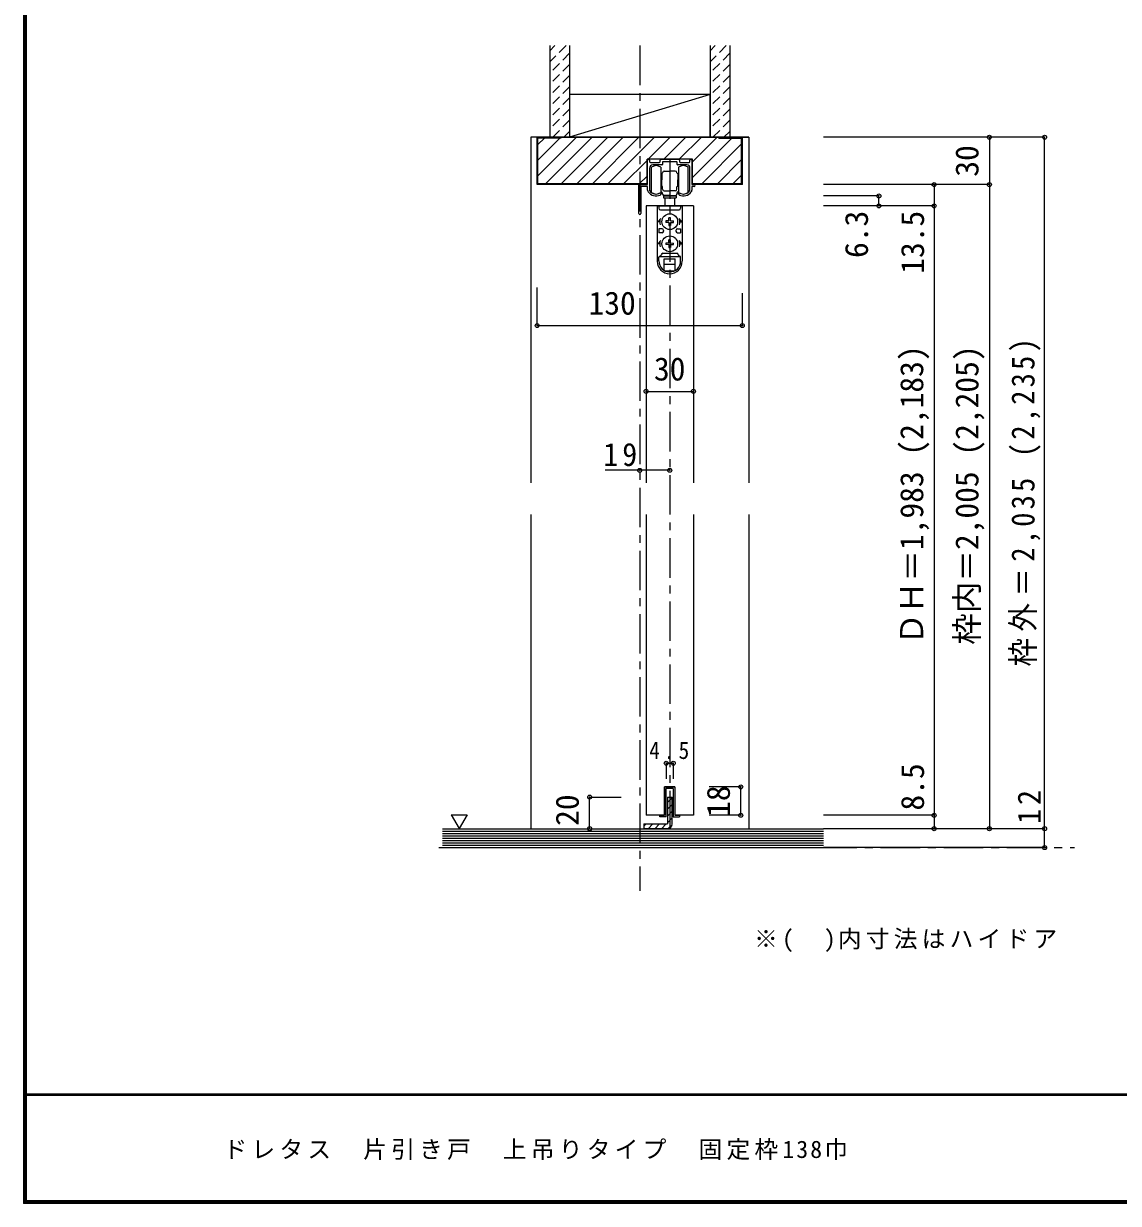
# Model space of a CAD drawing. Units: millimetres at full size, sheet at 1:5; details may follow other scales. Extents: x -973 to 977, y -718 to 696.
# Drawn here: x -973 to -280, y -701 to 46 of the extents above; entities that cross this region are included whole.
import ezdxf
from ezdxf.enums import TextEntityAlignment as Align

# ---------------------------------------------------------------- set-up
doc = ezdxf.new("R2010")
doc.units = ezdxf.units.MM
doc.header["$LTSCALE"] = 5
doc.header["$PDMODE"] = 32
doc.header["$PDSIZE"] = 2.5
doc.linetypes.add('CHAIN1', pattern=[8, 5, -1, 1, -1])
doc.linetypes.add('DASHED1', pattern=[1.8, 1.2, -0.6])
for name, color, linetype, lineweight in [('0-1_通り芯', 4, 'CHAIN1', 9), ('0-2_柱', 7, 'Continuous', 9), ('0-3_仕上げ', 2, 'Continuous', 9), ('0-4_枠', 3, 'Continuous', 9), ('0-6_扉', 2, 'Continuous', 9), ('0-7_金物', 7, 'Continuous', 9), ('0-A_文字', 7, 'Continuous', 9), ('0-B_寸法', 7, 'Continuous', 9), ('0-C_ハッチ', 4, 'DASHED1', 9), ('F-1_枠', 6, 'Continuous', 9)]:
    doc.layers.add(name, color=color, linetype=linetype, lineweight=lineweight)
doc.layers.add('F-A_文字', color=7, linetype='Continuous')
doc.styles.add('ＭＳ ゴシック', font='')
doc.styles.get('ＭＳ ゴシック').set_extended_font_data('MS Gothic')

msp = doc.modelspace()

# ---------------------------------------------------------------- linework, layer by layer
at = {"layer": '0-1_通り芯'}
for p, q in [((-582.953, 32.5), (-582.953, -502.748)), ((-563.953, -39.5), (-563.953, -463.5)), ((-710.344, -475.5), (-307.453, -475.5))]:
    msp.add_line(p, q, dxfattribs=at)
at = {"layer": '0-2_柱'}
for p, q in [((-627.453, 1.5), (-627.453, -25.5)), ((-538.453, 1.5), (-627.453, -25.5)), ((-538.453, 1.5), (-627.453, 1.5)), ((-538.453, -25.5), (-538.453, 1.5)), ((-627.453, -25.5), (-530.453, -25.5))]:
    msp.add_line(p, q, dxfattribs=at)
at = {"layer": '0-3_仕上げ'}
for p, q in [((-639.953, 32.5), (-639.953, -25.5)), ((-627.453, 32.5), (-627.453, -25.5)), ((-538.453, 32.5), (-538.453, -25.5)), ((-525.953, 32.5), (-525.953, -25.5)), ((-639.953, -25.5), (-627.453, -25.5)), ((-538.453, -25.5), (-525.953, -25.5)), ((-707.953, -463.5), (-466.453, -463.5)), ((-707.953, -475.5), (-466.453, -475.5))]:
    msp.add_line(p, q, dxfattribs=at)
at = {"layer": '0-3_仕上げ', "color": 7}
for p, q in [((-707.953, -465), (-466.453, -465)), ((-707.953, -466.5), (-466.453, -466.5)), ((-707.953, -468), (-466.453, -468)), ((-707.953, -469.5), (-466.453, -469.5)), ((-707.953, -471), (-466.453, -471)), ((-707.953, -472.5), (-466.453, -472.5)), ((-707.953, -474), (-466.453, -474))]:
    msp.add_line(p, q, dxfattribs=at)
at = {"layer": '0-4_枠'}
for p, q in [((-513.953, -25.5), (-651.953, -25.5)), ((-632.953, -26), (-647.453, -26)), ((-632.953, -25.5), (-632.953, -26)), ((-532.953, -26), (-532.953, -25.5)), ((-532.953, -26), (-518.453, -26)), ((-518.453, -55), (-518.453, -26)), ((-517.953, -55.5), (-517.953, -25.5)), ((-578.353, -55.5), (-578.353, -39.5)), ((-518.453, -55), (-549.553, -55)), ((-517.953, -55.5), (-549.553, -55.5))]:
    msp.add_line(p, q, dxfattribs=at)
at = {"layer": '0-4_枠', "color": 4}
for p, q in [((-517.953, -25.5), (-513.953, -25.5)), ((-513.953, -25.5), (-513.953, -244.5)), ((-651.953, -264.5), (-651.953, -463.5)), ((-513.953, -264.5), (-513.953, -463.5))]:
    msp.add_line(p, q, dxfattribs=at)
msp.add_lwpolyline([(-647.953, -25.5), (-651.953, -25.5), (-651.953, -244.5)], dxfattribs=at)
at = {"layer": '0-4_枠'}
for points in [[(-578.353, -55.5), (-647.953, -55.5), (-647.953, -25.5)], [(-578.353, -55), (-647.453, -55), (-647.453, -26)], [(-549.553, -55.5), (-549.553, -39.5), (-578.353, -39.5)]]:
    msp.add_lwpolyline(points, dxfattribs=at)
at = {"layer": '0-6_扉', "color": 6}
for p, q in [((-548.953, -69), (-578.953, -69)), ((-578.953, -69), (-578.953, -244.5)), ((-548.953, -69), (-548.953, -244.5)), ((-578.953, -264.5), (-578.953, -455)), ((-548.953, -264.5), (-548.953, -455)), ((-567.203, -437), (-567.203, -455)), ((-560.703, -437), (-567.203, -437)), ((-560.703, -437), (-560.703, -455)), ((-567.203, -455), (-578.953, -455)), ((-548.953, -455), (-560.703, -455))]:
    msp.add_line(p, q, dxfattribs=at)
at = {"layer": '0-7_金物'}
for p, q in [((-577.953, -55.5), (-577.953, -40)), ((-577.453, -39.5), (-577.253, -39.5)), ((-576.753, -40), (-576.753, -41)), ((-576.253, -41.5), (-570.603, -41.5)), ((-575.553, -60.5), (-575.553, -44.5)), ((-568.903, -43), (-574.753, -43)), ((-570.103, -41), (-570.103, -40)), ((-569.603, -39.5), (-558.303, -39.5)), ((-569.553, -44.5), (-569.553, -52.5)), ((-568.603, -41.3), (-568.603, -42.7)), ((-564.253, -41), (-568.303, -41)), ((-563.953, -40.7), (-564.253, -41)), ((-563.653, -41), (-563.953, -40.7)), ((-559.603, -41), (-563.653, -41)), ((-559.303, -42.7), (-559.303, -41.3)), ((-553.153, -43), (-559.003, -43)), ((-558.353, -44.5), (-558.353, -52.5)), ((-557.803, -40), (-557.803, -41)), ((-557.303, -41.5), (-551.653, -41.5)), ((-552.353, -60.5), (-552.353, -44.5)), ((-551.153, -41), (-551.153, -40)), ((-550.653, -39.5), (-550.453, -39.5)), ((-549.953, -40), (-549.953, -55.5)), ((-576.753, -45), (-576.753, -59.123)), ((-569.553, -48.5), (-569.253, -48.5)), ((-569.553, -50), (-569.053, -50)), ((-569.053, -48.7), (-569.253, -48.5)), ((-569.253, -50), (-569.053, -49.8)), ((-568.953, -48.5), (-569.053, -48.5)), ((-569.053, -48.5), (-569.053, -52.5)), ((-567.453, -47), (-563.953, -47)), ((-560.453, -47), (-563.953, -47)), ((-558.953, -48.5), (-558.853, -48.5)), ((-558.853, -48.7), (-558.653, -48.5)), ((-558.853, -48.5), (-558.853, -52.5)), ((-558.653, -50), (-558.853, -49.8)), ((-558.353, -50), (-558.853, -50)), ((-558.353, -48.5), (-558.653, -48.5)), ((-551.153, -59.123), (-551.153, -45)), ((-583.553, -73.9), (-583.553, -55.5)), ((-583.353, -55.5), (-577.953, -55.5)), ((-582.353, -56.9), (-582.353, -73.9)), ((-577.953, -56.7), (-582.153, -56.7)), ((-577.953, -58.966), (-577.953, -56.7)), ((-569.553, -52.5), (-569.553, -60.5)), ((-569.553, -55), (-569.053, -55)), ((-569.553, -56.5), (-569.253, -56.5)), ((-569.053, -55.2), (-569.253, -55)), ((-569.053, -56.3), (-569.253, -56.5)), ((-569.053, -56.5), (-569.053, -52.5)), ((-568.953, -56.5), (-569.053, -56.5)), ((-568.453, -58.5), (-568.453, -57)), ((-567.453, -59.5), (-563.953, -59.5)), ((-560.453, -59.5), (-563.953, -59.5)), ((-559.453, -58.5), (-559.453, -57)), ((-558.953, -56.5), (-558.853, -56.5)), ((-558.853, -56.5), (-558.853, -52.5)), ((-558.353, -55), (-558.853, -55)), ((-558.853, -55.2), (-558.653, -55)), ((-558.853, -56.3), (-558.653, -56.5)), ((-558.353, -56.5), (-558.653, -56.5)), ((-558.353, -52.5), (-558.353, -60.5)), ((-549.953, -55.5), (-548.553, -55.5)), ((-549.953, -56.7), (-549.953, -58.966)), ((-548.553, -56.7), (-549.953, -56.7)), ((-569.453, -61), (-569.453, -61.257)), ((-567.953, -63.8), (-559.953, -63.8)), ((-563.953, -62.5), (-567.453, -62.5)), ((-566.953, -62.5), (-566.953, -62.8)), ((-566.953, -69), (-566.953, -63.8)), ((-563.953, -62.5), (-560.453, -62.5)), ((-560.953, -62.5), (-560.953, -62.8)), ((-560.953, -63.8), (-560.953, -69)), ((-559.953, -62.8), (-559.953, -63.8)), ((-558.453, -61.257), (-558.453, -61)), ((-571.852, -69), (-571.852, -103.9)), ((-571.81, -69), (-556.01, -69)), ((-570.852, -69), (-570.852, -70.5)), ((-569.852, -71.5), (-558.052, -71.5)), ((-557.052, -69), (-557.052, -70.5)), ((-556.052, -69), (-556.052, -103.9)), ((-569.609, -77), (-571.452, -79)), ((-570.352, -79), (-571.452, -79)), ((-564.472, -78.48), (-566.402, -78.514)), ((-566.402, -78.514), (-566.402, -79.486)), ((-564.472, -79.52), (-566.402, -79.486)), ((-564.472, -78.48), (-564.438, -76.55)), ((-564.472, -79.52), (-564.438, -81.45)), ((-563.466, -76.55), (-564.438, -76.55)), ((-564.438, -81.45), (-563.466, -81.45)), ((-563.432, -78.48), (-563.466, -76.55)), ((-563.432, -79.52), (-563.466, -81.45)), ((-563.432, -78.48), (-561.502, -78.514)), ((-563.432, -79.52), (-561.502, -79.486)), ((-561.502, -79.486), (-561.502, -78.514)), ((-558.295, -77), (-556.452, -79)), ((-557.552, -79), (-556.452, -79)), ((-568.852, -83.5), (-570.852, -83.5)), ((-570.852, -83.5), (-570.852, -86)), ((-568.852, -86), (-570.852, -86)), ((-567.852, -84.5), (-567.852, -85)), ((-560.052, -84.5), (-560.052, -85)), ((-559.052, -83.5), (-557.052, -83.5)), ((-559.052, -86), (-557.052, -86)), ((-557.052, -83.5), (-557.052, -86)), ((-569.609, -91), (-571.452, -93)), ((-570.352, -93), (-571.452, -93)), ((-564.472, -92.48), (-566.402, -92.514)), ((-566.402, -92.514), (-566.402, -93.486)), ((-564.472, -93.52), (-566.402, -93.486)), ((-564.472, -92.48), (-564.438, -90.55)), ((-564.472, -93.52), (-564.438, -95.45)), ((-563.466, -90.55), (-564.438, -90.55)), ((-564.438, -95.45), (-563.466, -95.45)), ((-563.432, -92.48), (-563.466, -90.55)), ((-563.432, -93.52), (-563.466, -95.45)), ((-563.432, -92.48), (-561.502, -92.514)), ((-563.432, -93.52), (-561.502, -93.486)), ((-561.502, -93.486), (-561.502, -92.514)), ((-558.295, -91), (-556.452, -93)), ((-557.552, -93), (-556.452, -93)), ((-570.852, -103.9), (-570.852, -101.5)), ((-570.352, -101), (-557.552, -101)), ((-568.352, -99), (-559.552, -99)), ((-567.452, -109.846), (-567.452, -102.5)), ((-567.452, -102.5), (-560.452, -102.5)), ((-560.452, -109.846), (-560.452, -102.5)), ((-557.052, -103.9), (-557.052, -101.5)), ((-567.452, -106), (-560.452, -106)), ((-566.98, -110.1), (-560.924, -110.1)), ((-567.203, -455), (-567.203, -437)), ((-567.203, -437), (-560.703, -437)), ((-566.203, -456), (-566.203, -438)), ((-561.703, -438), (-566.203, -438)), ((-561.703, -438), (-561.703, -456)), ((-560.703, -437), (-560.703, -455)), ((-570.203, -455), (-567.203, -455)), ((-570.203, -456), (-570.203, -455)), ((-560.703, -455), (-557.703, -455)), ((-557.703, -455), (-557.703, -456)), ((-566.203, -456), (-570.203, -456)), ((-561.703, -456), (-557.703, -456))]:
    msp.add_line(p, q, dxfattribs=at)
at = {"layer": '0-7_金物', "color": 3}
for p, q in [((-565.453, -443.5), (-562.453, -443.5)), ((-565.453, -443.5), (-565.453, -460.5)), ((-562.453, -460.5), (-562.453, -443.5)), ((-580.453, -460.5), (-580.453, -463.5)), ((-580.453, -460.5), (-565.453, -460.5)), ((-565.453, -463.5), (-580.453, -463.5))]:
    msp.add_line(p, q, dxfattribs=at)
at = {"layer": '0-7_金物'}
msp.add_lwpolyline([(-559.953, -62.8), (-567.953, -62.8), (-567.953, -63.8)], dxfattribs=at)
for centre in [(-563.952, -79), (-563.952, -93)]:
    msp.add_circle(centre, 5, dxfattribs=at)
for centre, radius, start, end in [((-577.453, -40), 0.5, 90, 180), ((-577.253, -40), 0.5, 360, 90), ((-576.253, -41), 0.5, 180, 270), ((-574.753, -45), 2, 90, 180), ((-572.553, -48.5), 5, 53.1301, 126.8699), ((-570.603, -41), 0.5, 270, 0), ((-569.603, -40), 0.5, 90, 180), ((-568.903, -42.7), 0.3, 270, 360), ((-568.303, -41.3), 0.3, 90, 180), ((-559.603, -41.3), 0.3, 0, 90), ((-559.003, -42.7), 0.3, 180, 270), ((-555.353, -48.5), 5, 53.1301, 126.8699), ((-558.303, -40), 0.5, 0, 90), ((-557.303, -41), 0.5, 180, 270), ((-553.153, -45), 2, 0, 90), ((-551.653, -41), 0.5, 270, 360), ((-550.653, -40), 0.5, 90, 180), ((-550.453, -40), 0.5, 0, 90), ((-568.953, -48), 0.5, 270, 0), ((-567.453, -48), 1, 90, 180), ((-560.453, -48), 1, 0, 90), ((-558.953, -48), 0.5, 180, 270), ((-582.153, -56.9), 0.2, 90, 180), ((-575.953, -58.966), 2, 180, 215.95057), ((-576.453, -59.123), 0.3, 180, 213.92311), ((-572.553, -56.5), 5, 213.92311, 301.89079), ((-570.453, -61.5), 2, 0, 63.25632), ((-568.953, -57), 0.5, 0, 90), ((-567.453, -58.5), 1, 180, 270), ((-560.453, -58.5), 1, 270, 0), ((-558.953, -57), 0.5, 90, 180), ((-557.453, -61.5), 2, 116.74368, 180), ((-555.353, -56.5), 5, 238.10921, 326.07689), ((-551.453, -59.123), 0.3, 326.07689, 360), ((-551.953, -58.966), 2, 324.04943, 360), ((-548.553, -56.1), 0.6, 270, 90), ((-572.553, -56.5), 6.2, 215.95057, 293.81884), ((-572.553, -56.5), 5, 233.1301, 306.8699), ((-570.453, -61.257), 1, 293.81884, 0), ((-569.753, -61), 0.3, 360, 121.89079), ((-567.453, -61.5), 1, 180, 270), ((-560.453, -61.5), 1, 270, 0), ((-558.153, -61), 0.3, 58.10921, 180), ((-557.453, -61.257), 1, 180, 246.18116), ((-555.353, -56.5), 5, 233.1301, 306.8699), ((-555.353, -56.5), 6.2, 246.18116, 324.04943), ((-582.953, -73.9), 0.6, 180, 0), ((-569.852, -70.5), 1, 180, 270), ((-558.052, -70.5), 1, 270, 0), ((-563.952, -79), 6.4, 167.82427, 198.20996), ((-563.952, -79), 6.4, 341.79004, 12.17573), ((-568.852, -84.5), 1, 0, 90), ((-568.852, -85), 1, 270, 0), ((-559.052, -84.5), 1, 90, 180), ((-559.052, -85), 1, 180, 270), ((-563.952, -93), 6.4, 167.82427, 198.20996), ((-563.952, -93), 6.4, 341.79004, 12.17573), ((-563.952, -104.1), 7.9, 180, 0), ((-570.352, -101.5), 0.5, 90, 180), ((-563.952, -103.9), 6.9, 180, 0), ((-570.352, -100), 1, 270, 0), ((-568.352, -100), 1, 90, 180), ((-559.552, -100), 1, 0, 90), ((-557.552, -100), 1, 180, 270), ((-557.552, -101.5), 0.5, 0, 90)]:
    msp.add_arc(centre, radius, start, end, dxfattribs=at)
at = {"layer": '0-7_金物', "color": 3}
msp.add_arc((-565.453, -460.5), 3, 270, 0, dxfattribs=at)
at = {"layer": '0-A_文字'}
msp.add_line((-702.388, -454.686), (-697.388, -463.347), dxfattribs=at)
msp.add_lwpolyline([(-702.388, -454.686), (-692.388, -454.686), (-697.388, -463.347)], dxfattribs=at)
at = {"layer": '0-B_寸法', "color": 4}
for p, q in [((-361.453, -25.5), (-361.453, -463.5)), ((-361.453, -55.5), (-466.453, -55.5)), ((-396.453, -55.5), (-396.453, -463.5)), ((-431.453, -62.7), (-466.453, -62.7)), ((-431.453, -69), (-431.453, -62.7)), ((-396.453, -69), (-466.453, -69)), ((-647.953, -144.804), (-647.953, -120.746)), ((-517.953, -144.804), (-517.953, -124.246)), ((-647.953, -144.804), (-517.953, -144.804)), ((-578.953, -186.5), (-548.953, -186.5)), ((-563.953, -236.5), (-604.953, -236.5)), ((-566.203, -422), (-566.203, -432)), ((-566.203, -422), (-561.703, -422)), ((-561.703, -422), (-561.703, -432)), ((-518.953, -437), (-538.953, -437)), ((-518.953, -455), (-518.953, -437)), ((-614.703, -443.5), (-594.703, -443.5)), ((-614.703, -463.5), (-614.703, -443.5)), ((-518.953, -455), (-538.953, -455)), ((-396.453, -455), (-466.453, -455)), ((-614.703, -463.5), (-594.703, -463.5)), ((-326.453, -463.5), (-466.453, -463.5)), ((-326.453, -475.5), (-466.453, -475.5))]:
    msp.add_line(p, q, dxfattribs=at)
msp.add_lwpolyline([(-326.453, -475.5), (-326.453, -25.5), (-466.453, -25.5)], dxfattribs=at)
at = {"layer": '0-B_寸法'}
for p in [(-361.453, -25.5), (-326.453, -25.5), (-396.453, -55.5), (-361.453, -55.5), (-431.453, -62.7), (-431.453, -69), (-396.453, -69), (-647.953, -144.804), (-517.953, -144.804), (-578.953, -186.5), (-548.953, -186.5), (-582.953, -236.5), (-563.953, -236.5), (-566.203, -422), (-561.703, -422), (-518.953, -437), (-614.703, -443.5), (-518.953, -455), (-396.453, -455), (-614.703, -463.5), (-396.453, -463.5), (-361.453, -463.5), (-361.453, -463.5), (-326.453, -463.5), (-326.453, -475.5)]:
    msp.add_point(p, dxfattribs=at)
at = {"layer": '0-C_ハッチ'}
for p, q in [((-629.671, 32.5), (-639.953, 22.218)), ((-636.742, 32.5), (-639.953, 29.289)), ((-528.171, 32.5), (-538.453, 22.218)), ((-535.242, 32.5), (-538.453, 29.289)), ((-627.453, 27.647), (-639.953, 15.147)), ((-525.953, 27.647), (-538.453, 15.147)), ((-627.453, 20.576), (-639.953, 8.076)), ((-525.953, 20.576), (-538.453, 8.076)), ((-627.453, 13.505), (-639.953, 1.005)), ((-525.953, 13.505), (-538.453, 1.005)), ((-627.453, 6.434), (-639.953, -6.066)), ((-525.953, 6.434), (-538.453, -6.066)), ((-627.453, -0.637), (-639.953, -13.137)), ((-525.953, -0.637), (-538.453, -13.137)), ((-627.453, -7.709), (-639.953, -20.209)), ((-627.453, -14.78), (-638.173, -25.5)), ((-525.953, -7.709), (-538.453, -20.209)), ((-525.953, -14.78), (-536.673, -25.5)), ((-627.453, -21.851), (-631.102, -25.5)), ((-525.953, -21.851), (-529.602, -25.5))]:
    msp.add_line(p, q, dxfattribs=at)
at = {"layer": '0-C_ハッチ', "linetype": 'Continuous'}
for p, q in [((-647.453, -39.972), (-632.981, -25.5)), ((-647.453, -49.872), (-623.081, -25.5)), ((-647.453, -30.073), (-643.38, -26)), ((-642.682, -55), (-613.182, -25.5)), ((-632.782, -55), (-603.282, -25.5)), ((-593.383, -25.5), (-622.883, -55)), ((-612.983, -55), (-583.483, -25.5)), ((-603.084, -55), (-573.584, -25.5)), ((-577.684, -39.5), (-563.684, -25.5)), ((-567.785, -39.5), (-553.785, -25.5)), ((-557.885, -39.5), (-543.885, -25.5)), ((-549.553, -41.067), (-533.986, -25.5)), ((-549.553, -50.967), (-524.453, -25.867)), ((-518.453, -29.766), (-543.687, -55)), ((-593.184, -55), (-578.353, -40.169)), ((-533.787, -55), (-518.453, -39.666)), ((-583.285, -55), (-578.353, -50.068)), ((-523.888, -55), (-518.453, -49.565)), ((-565.453, -446.982), (-562.453, -443.982)), ((-565.453, -451.225), (-562.453, -448.225)), ((-565.453, -455.468), (-562.453, -452.468)), ((-580.453, -461.982), (-578.971, -460.5)), ((-577.728, -463.5), (-574.728, -460.5)), ((-573.485, -463.5), (-570.485, -460.5)), ((-569.243, -463.5), (-566.243, -460.5)), ((-565.453, -459.71), (-562.453, -456.71)), ((-564.959, -463.459), (-562.493, -460.993))]:
    msp.add_line(p, q, dxfattribs=at)
at = {"layer": 'F-1_枠'}
for p, q in [((-973.347, 695.833), (-973.347, -700.833)), ((-972.514, 695.833), (-972.514, -700.833)), ((-971.68, 695.833), (-971.68, -700.833)), ((976.653, -631.667), (-973.347, -631.667)), ((976.653, -632.5), (-973.347, -632.5)), ((976.653, -699.167), (-973.347, -699.167)), ((976.653, -700), (-973.347, -700)), ((976.653, -700.833), (-973.347, -700.833))]:
    msp.add_line(p, q, dxfattribs=at)

# ---------------------------------------------------------------- texts
at = {"layer": '0-A_文字', "insert": (-510.514, -541.63), "char_height": 11, "attachment_point": 7, "style": 'ＭＳ ゴシック'}
msp.add_mtext('\\T1.18;※(\u3000)内寸法はハイドア', dxfattribs=at)
at = {"layer": '0-B_寸法', "style": 'ＭＳ ゴシック'}
for s, p in [('30', (-363.953, -50.5)), ('6.3', (-433.953, -102)), ('13.5', (-398.453, -112)), ('ＤＨ＝1,983 (2,183)', (-398.953, -347)), ('枠内＝2,005 (2,205)', (-363.953, -347)), ('8.5', (-398.453, -452)), ('18', (-521.453, -456)), ('20', (-617.203, -461.707))]:
    msp.add_text(s, height=14.66, rotation=90, dxfattribs=at).set_placement(p, align=Align.BOTTOM_LEFT)
for s, p in [('130', (-615.397, -142.304)), ('30', (-573.953, -184))]:
    msp.add_text(s, height=14.66, dxfattribs=at).set_placement(p, align=Align.BOTTOM_LEFT)
at = {"layer": '0-B_寸法', "char_height": 14.66, "attachment_point": 7, "rotation": 90, "style": 'ＭＳ ゴシック'}
for s, insert in [('\\T1.23;\\W0.9;枠外＝2,035\\~(2,235)', (-328.953, -360.75)), ('\\T1.27;\\W0.95;12', (-328.953, -460.5))]:
    msp.add_mtext(s, dxfattribs=dict(at, insert=insert))
at = {"layer": '0-B_寸法', "attachment_point": 7, "style": 'ＭＳ ゴシック'}
for s, insert, char_height in [('\\T1.27;\\W0.95;19', (-606.078, -234), 14.66), ('\\T1.38;\\W0.9;4.5', (-576.953, -419.5), 11)]:
    msp.add_mtext(s, dxfattribs=dict(at, insert=insert, char_height=char_height))
at = {"layer": 'F-A_文字', "insert": (-846.68, -673.333), "char_height": 11, "attachment_point": 7, "style": 'ＭＳ ゴシック'}
msp.add_mtext('\\T1.18;ドレタス\u3000片引き戸\u3000上吊りタイプ\u3000固定枠138巾', dxfattribs=at)

doc.saveas('drawing.dxf')
